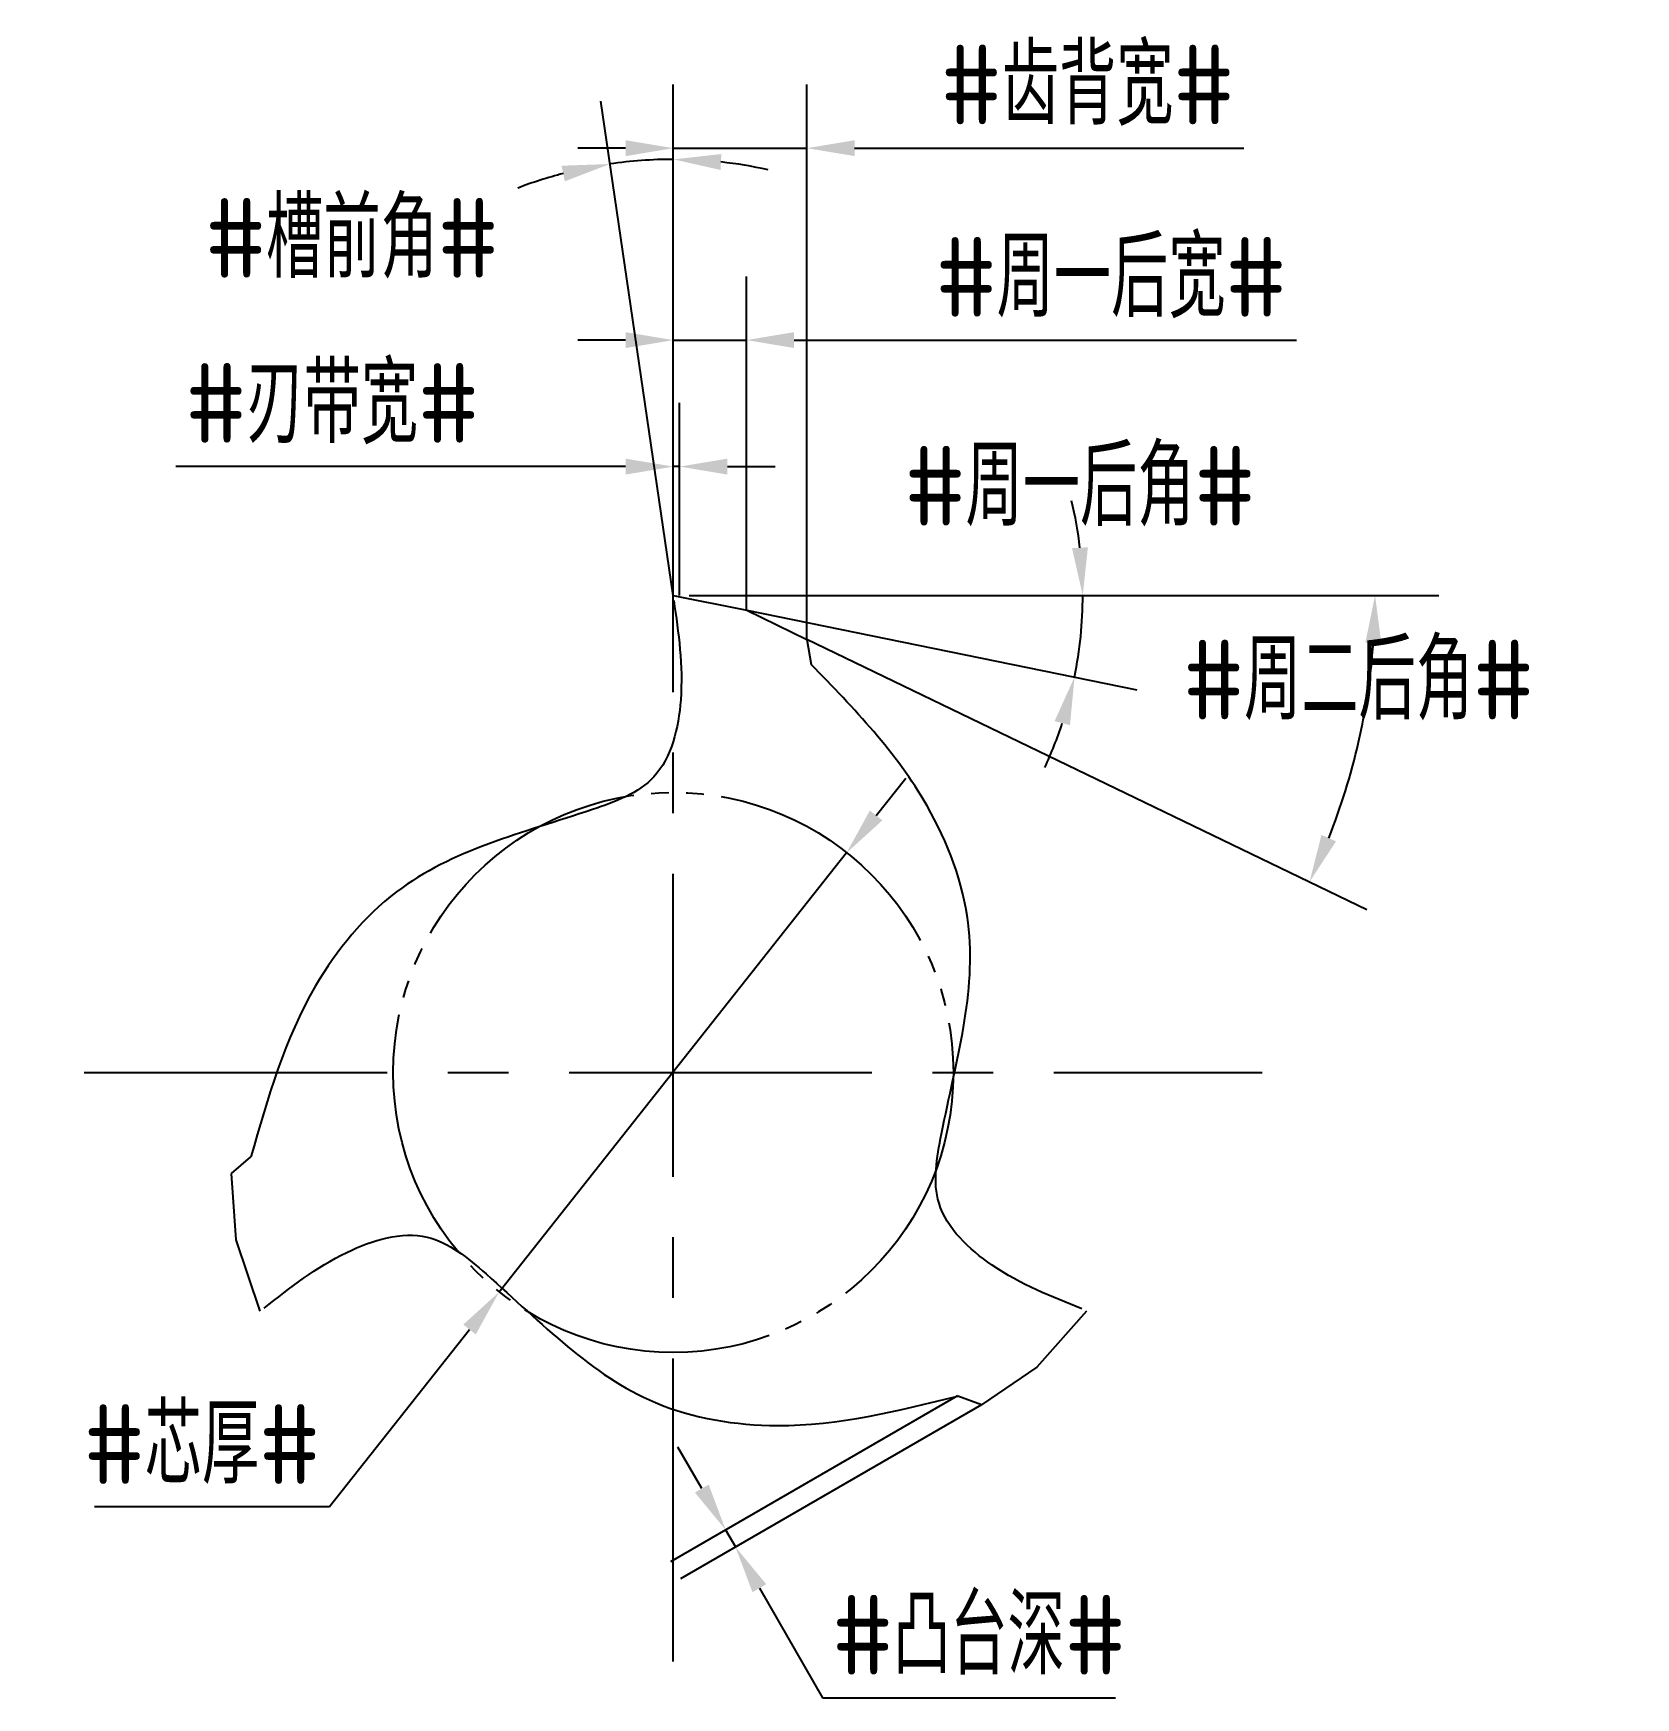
# Model space of a CAD drawing. Header units: millimetres. Extents: x 164.9 to 215.3, y 66.3 to 118.6.
import ezdxf

# ---------------------------------------------------------------- set-up
doc = ezdxf.new("R2010")
doc.units = ezdxf.units.MM
for name, pattern in [('ACAD_ISO04W100', [30, 24, -3, 0, -3]), ('CENTER', [50.8, 31.75, -6.35, 6.35, -6.35]), ('JIS_09_08', [10.75, 8, -0.55, 0.55, -0.55, 0.55, -0.55])]:
    doc.linetypes.add(name, pattern=pattern)
for name, color, linetype in [('中心线', 2, 'ACAD_ISO04W100'), ('标注', 7, 'Continuous'), ('虚线轮廓', 1, 'Continuous'), ('轮廓', 4, 'Continuous')]:
    doc.layers.add(name, color=color, linetype=linetype)
doc.styles.add('CFST0', font='gbenor.shx', dxfattribs={"bigfont": 'gbcbig.shx'})
doc.dimstyles.new('TYToolDesignC1-1', dxfattribs={"dimtxt": 2.5, "dimasz": 1.5, "dimexe": 2, "dimexo": 0, "dimtad": 1, "dimtoh": 1, "dimdec": 3, "dimdsep": 46, "dimtxsty": 'CFST0', "dimcen": 2.502, "dimclrd": 3, "dimclre": 3, "dimclrt": 3, "dimazin": 2, "dimtfac": 1, "dimtdec": 3, "dimtmove": 0, "dimatfit": 3, "dimfxl": 1, "dimarcsym": 0})

# ---------------------------------------------------------------- blocks, each defined once
blk = doc.blocks.new('*D9')
at = {"layer": 'Defpoints', "color": 0, "transparency": 16777216}
for p in [(190.447, 92.844), (179.523, 79.036)]:
    blk.add_point(p, dxfattribs=at)
at = {"layer": '标注', "color": 3, "lineweight": -2, "transparency": 16777216}
for p, q in [((191.377, 94.021), (192.308, 95.197)), ((190.447, 92.844), (179.523, 79.036)), ((174.189, 72.292), (178.593, 77.859)), ((166.799, 72.292), (174.189, 72.292))]:
    blk.add_line(p, q, dxfattribs=at)
at = {"layer": '标注', "color": 3, "transparency": 16777216}
for points in [[(191.181, 94.176), (191.573, 93.866), (190.447, 92.844)], [(178.397, 78.014), (178.789, 77.704), (179.523, 79.036)]]:
    blk.add_solid(points, dxfattribs=at)
at = {"layer": '标注', "color": 3, "transparency": 16777216, "insert": (170.181, 74.249), "char_height": 2.5, "attachment_point": 5, "style": 'CFST0'}
blk.add_mtext('#芯厚#', dxfattribs=at)
blk = doc.blocks.new('*D8')
at = {"layer": 'Defpoints', "color": 0, "transparency": 16777216}
for p in [(184.334, 114.631), (185, 100.94), (185, 100.94), (185, 100), (185.26, 99.17)]:
    blk.add_point(p, dxfattribs=at)
at = {"layer": '标注', "color": 3, "lineweight": -2, "transparency": 16777216}
for q in [(182.717, 116.481), (185, 116.648)]:
    blk.add_line((185, 100.94), q, dxfattribs=at)
for start, end in [(90, 98.3566), (104.6295, 110.9024), (77.4542, 83.7271)]:
    blk.add_arc((185, 100.94), 13.708, start, end, dxfattribs=at)
at = {"layer": '标注', "color": 3, "transparency": 16777216}
for points in [[(186.484, 114.316), (186.511, 114.815), (185, 114.648)], [(181.488, 114.448), (181.588, 113.958), (183.008, 114.502)]]:
    blk.add_solid(points, dxfattribs=at)
at = {"layer": '标注', "color": 3, "transparency": 16777216, "insert": (174.896, 112.161), "char_height": 2.5, "attachment_point": 5, "style": 'CFST0'}
blk.add_mtext('#槽前角#', dxfattribs=at)
blk = doc.blocks.new('*D4')
at = {"layer": 'Defpoints', "color": 0, "transparency": 16777216}
for p in [(185, 100.94), (185, 100.94), (185.5, 100.94), (187.31, 100.47), (197.758, 99.223)]:
    blk.add_point(p, dxfattribs=at)
at = {"layer": '标注', "color": 3, "lineweight": -2, "transparency": 16777216}
for p, q in [((185.5, 100.94), (199.873, 100.94)), ((187.31, 100.47), (199.574, 97.975))]:
    blk.add_line(p, q, dxfattribs=at)
for start, end in [(6.6801, 13.3601), (348.4994, 0), (335.1393, 341.8193)]:
    blk.add_arc((185, 100.94), 12.873, start, end, dxfattribs=at)
at = {"layer": '标注', "color": 3, "transparency": 16777216}
for points in [[(198.035, 102.452), (197.536, 102.423), (197.873, 100.94)], [(196.989, 96.987), (197.472, 96.859), (197.615, 98.373)]]:
    blk.add_solid(points, dxfattribs=at)
at = {"layer": '标注', "color": 3, "transparency": 16777216, "insert": (197.787, 104.367), "char_height": 2.5, "attachment_point": 5, "style": 'CFST0'}
blk.add_mtext('#周一后角#', dxfattribs=at)
blk = doc.blocks.new('*D5')
at = {"layer": 'Defpoints', "color": 0, "transparency": 16777216}
for p in [(186.34, 100.94), (186.34, 100.94), (187, 100.94), (189.2, 99.56), (206.14, 94.821)]:
    blk.add_point(p, dxfattribs=at)
at = {"layer": '标注', "color": 3, "lineweight": -2, "transparency": 16777216}
for p, q in [((187, 100.94), (209.064, 100.94)), ((189.2, 99.56), (206.806, 91.065))]:
    blk.add_line(p, q, dxfattribs=at)
blk.add_arc((186.34, 100.94), 20.724, 338.3898, 355.8521, dxfattribs=at)
at = {"layer": '标注', "color": 3, "transparency": 16777216}
for points in [[(206.76, 99.45), (207.26, 99.432), (207.064, 100.94)], [(205.836, 93.207), (205.378, 93.408), (205.005, 91.934)]]:
    blk.add_solid(points, dxfattribs=at)
at = {"layer": '标注', "color": 3, "transparency": 16777216, "insert": (206.545, 98.273), "char_height": 2.5, "attachment_point": 5, "style": 'CFST0'}
blk.add_mtext('#周二后角#', dxfattribs=at)
blk = doc.blocks.new('*D6')
at = {"layer": 'Defpoints', "color": 0, "transparency": 16777216}
for p in [(187.3, 108.966), (185, 100.94), (187.3, 100.47)]:
    blk.add_point(p, dxfattribs=at)
at = {"layer": '标注', "color": 3, "lineweight": -2, "transparency": 16777216}
for p, q in [((185, 100.94), (185, 110.966)), ((187.3, 100.47), (187.3, 110.966)), ((183.5, 108.966), (182, 108.966)), ((185, 108.966), (187.3, 108.966)), ((188.8, 108.966), (204.592, 108.966))]:
    blk.add_line(p, q, dxfattribs=at)
at = {"layer": '标注', "color": 3, "transparency": 16777216}
for points in [[(183.5, 109.216), (183.5, 108.716), (185, 108.966)], [(188.8, 109.216), (188.8, 108.716), (187.3, 108.966)]]:
    blk.add_solid(points, dxfattribs=at)
at = {"layer": '标注', "color": 3, "transparency": 16777216, "insert": (198.765, 110.924), "char_height": 2.5, "attachment_point": 5, "style": 'CFST0'}
blk.add_mtext('#周一后宽#', dxfattribs=at)
blk = doc.blocks.new('*D7')
at = {"layer": 'Defpoints', "color": 0, "transparency": 16777216}
for p in [(189.2, 115), (185, 100.94), (189.2, 99.56)]:
    blk.add_point(p, dxfattribs=at)
at = {"layer": '标注', "color": 3, "lineweight": -2, "transparency": 16777216}
for p, q in [((185, 100.94), (185, 117)), ((189.2, 99.56), (189.2, 117)), ((183.5, 115), (182, 115)), ((185, 115), (189.2, 115)), ((190.7, 115), (202.943, 115))]:
    blk.add_line(p, q, dxfattribs=at)
at = {"layer": '标注', "color": 3, "transparency": 16777216}
for points in [[(183.5, 115.25), (183.5, 114.75), (185, 115)], [(190.7, 115.25), (190.7, 114.75), (189.2, 115)]]:
    blk.add_solid(points, dxfattribs=at)
at = {"layer": '标注', "color": 3, "transparency": 16777216, "insert": (198.026, 116.972), "char_height": 2.5, "attachment_point": 5, "style": 'CFST0'}
blk.add_mtext('#齿背宽#', dxfattribs=at)
blk = doc.blocks.new('*D3')
at = {"layer": 'Defpoints', "color": 0, "transparency": 16777216}
for p in [(185.2, 104.989), (185, 100.94), (185.2, 100.94)]:
    blk.add_point(p, dxfattribs=at)
at = {"layer": '标注', "color": 3, "lineweight": -2, "transparency": 16777216}
for p, q in [((185, 100.94), (185, 106.989)), ((185.2, 100.94), (185.2, 106.989)), ((183.5, 104.989), (169.36, 104.989)), ((185.2, 104.989), (185, 104.989)), ((186.7, 104.989), (188.2, 104.989))]:
    blk.add_line(p, q, dxfattribs=at)
at = {"layer": '标注', "color": 3, "transparency": 16777216}
for points in [[(183.5, 105.239), (183.5, 104.739), (185, 104.989)], [(186.7, 105.239), (186.7, 104.739), (185.2, 104.989)]]:
    blk.add_solid(points, dxfattribs=at)
at = {"layer": '标注', "color": 3, "transparency": 16777216, "insert": (174.277, 106.961), "char_height": 2.5, "attachment_point": 5, "style": 'CFST0'}
blk.add_mtext('#刃带宽#', dxfattribs=at)
blk = doc.blocks.new('*D10')
at = {"layer": 'Defpoints', "color": 0, "transparency": 16777216}
for p in [(193.94, 75.77), (194.69, 75.49), (186.955, 71.024)]:
    blk.add_point(p, dxfattribs=at)
at = {"layer": '标注', "color": 3, "lineweight": -2, "transparency": 16777216}
for p, q in [((193.94, 75.77), (184.914, 70.559)), ((194.69, 75.49), (185.223, 70.024)), ((185.896, 72.858), (185.146, 74.157)), ((186.646, 71.559), (186.955, 71.024)), ((187.705, 69.725), (189.693, 66.282)), ((189.693, 66.282), (198.902, 66.282))]:
    blk.add_line(p, q, dxfattribs=at)
at = {"layer": '标注', "color": 3, "transparency": 16777216}
for points in [[(186.113, 72.983), (185.68, 72.733), (186.646, 71.559)], [(187.921, 69.85), (187.488, 69.6), (186.955, 71.024)]]:
    blk.add_solid(points, dxfattribs=at)
at = {"layer": '标注', "color": 3, "transparency": 16777216, "insert": (194.61, 68.254), "char_height": 2.5, "attachment_point": 5, "style": 'CFST0'}
blk.add_mtext('#凸台深#', dxfattribs=at)

msp = doc.modelspace()

# ---------------------------------------------------------------- linework, layer by layer
at = {"layer": '中心线', "linetype": 'CENTER', "ltscale": 0.3}
for p, q in [((185, 67.422), (185, 104.458)), ((166.482, 85.94), (203.518, 85.94))]:
    msp.add_line(p, q, dxfattribs=at)
at = {"layer": '虚线轮廓', "color": 7, "linetype": 'JIS_09_08'}
msp.add_circle((185, 85.94), 8.8047, dxfattribs=at)
at = {"layer": '轮廓', "linetype": 'Continuous'}
for p, q in [((185, 100.94), (187.311, 100.4721)), ((187.311, 100.4721), (189.2, 99.5574)), ((171.2594, 80.6753), (171.107, 82.7686)), ((172.0096, 78.44), (171.2594, 80.6753)), ((197.9904, 78.44), (196.4297, 76.6726)), ((196.4297, 76.6726), (194.693, 75.494))]:
    msp.add_line(p, q, dxfattribs=at)
at = {"layer": '轮廓'}
for p, q in [((189.2, 99.5574), (189.3389, 98.7696)), ((171.107, 82.7686), (171.7198, 83.2828)), ((194.693, 75.494), (193.9413, 75.7676))]:
    msp.add_line(p, q, dxfattribs=at)
for points in [[(185.0128, 100.7806), (185.2328, 97.6557), (184.3852, 95.2317), (182.4579, 94.2065), (176.2949, 91.6176), (173.7521, 88.6597), (171.7198, 83.2828)], [(197.846, 78.5086), (195.0296, 79.8805), (193.3542, 81.8266), (193.43, 84.0083), (194.2695, 90.64), (192.9793, 94.3211), (189.3389, 98.7696)], [(172.1412, 78.5307), (174.7375, 80.2838), (177.2606, 80.7617), (179.1121, 79.6053), (184.4356, 75.5623), (188.2686, 74.8392), (193.9413, 75.7676)]]:
    msp.add_spline(points, degree=3, dxfattribs=at)

# ---------------------------------------------------------------- dimensions: what is measured, and where the dimension line sits
at = {"layer": '标注'}
for base, p2, text, picture, middle in [((189.2, 115), (189.2, 99.56), '#齿背宽#', '*D7', (198.0256, 115)), ((187.3, 108.9658), (187.3, 100.47), '#周一后宽#', '*D6', (198.765, 108.9658)), ((185.2, 104.9891), (185.2, 100.94), '#刃带宽#', '*D3', (174.2769, 104.9891))]:
    dim = msp.add_linear_dim(base=base, p1=(185, 100.94), p2=p2, text=text, dimstyle='TYToolDesignC1-1', dxfattribs=at)
    dim.commit()
    dim.dimension.update_dxf_attribs({"geometry": picture, "text_midpoint": middle, "dimtype": 160})
for base, line1, line2, text, picture, middle in [((184.3338, 114.6314), ((185, 100.94), (185, 100)), ((185, 100.94), (185.26, 99.17)), '#槽前角#', '*D8', (174.8958, 110.203)), ((197.7579, 99.2225), ((185, 100.94), (187.31, 100.47)), ((185, 100.94), (185.5, 100.94)), '#周一后角#', '*D4', (197.7873, 102.4233)), ((206.1403, 94.8214), ((186.34, 100.94), (189.2, 99.56)), ((186.34, 100.94), (187, 100.94)), '#周二后角#', '*D5', (206.5446, 96.3287))]:
    dim = msp.add_angular_dim_2l(base=base, line1=line1, line2=line2, text=text, dimstyle='TYToolDesignC1-1', dxfattribs=at)
    dim.commit()
    dim.dimension.update_dxf_attribs({"geometry": picture, "text_midpoint": middle, "dimtype": 162})
dim = msp.add_diameter_dim_2p(p1=(190.4467, 92.8444), p2=(179.5233, 79.0356), text='#芯厚#', dimstyle='TYToolDesignC1-1', dxfattribs=at)
dim.commit()
dim.dimension.update_dxf_attribs({"geometry": '*D9', "text_midpoint": (170.1812, 72.2916), "dimtype": 163})
dim = msp.add_linear_dim(base=(186.955, 71.0242), p1=(193.94, 75.77), p2=(194.69, 75.49), angle=300, text='#凸台深#', dimstyle='TYToolDesignC1-1', dxfattribs=at)
dim.commit()
dim.dimension.update_dxf_attribs({"geometry": '*D10', "text_midpoint": (194.6099, 66.2823), "dimtype": 160})

doc.saveas('drawing.dxf')
